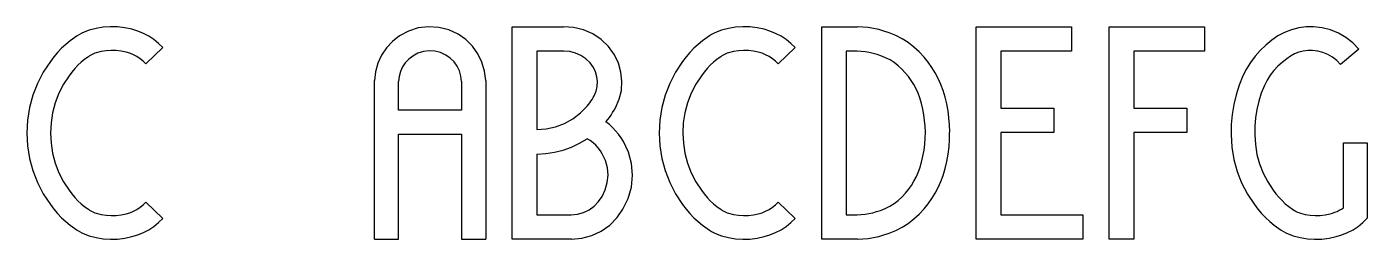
# Model space of a CAD drawing. Header units: metres. Extents: x 5 to 108, y 0 to 4.
# Drawn here: x 5 to 30.2, y 0.5 to 4.5 of the extents above; entities that cross this region are included whole.
import ezdxf

# ---------------------------------------------------------------- set-up
doc = ezdxf.new("R2010")
doc.units = ezdxf.units.M

msp = doc.modelspace()

# ---------------------------------------------------------------- linework, layer by layer
at = {"layer": 'MCD_Layer_0'}
for p, q in [((5.902986, 4.300771), (5.815237, 4.23733)), ((5.944796, 4.32863), (5.902986, 4.300771)), ((5.98796, 4.354339), (5.944796, 4.32863)), ((6.032368, 4.377834), (5.98796, 4.354339)), ((6.077908, 4.399055), (6.032368, 4.377834)), ((6.124461, 4.417947), (6.077908, 4.399055)), ((6.17191, 4.434462), (6.124461, 4.417947)), ((6.303136, 4.468805), (6.17191, 4.434462)), ((6.437, 4.490715), (6.303136, 4.468805)), ((6.572327, 4.5), (6.437, 4.490715)), ((6.70793, 4.496578), (6.572327, 4.5)), ((6.842617, 4.48048), (6.70793, 4.496578)), ((6.975206, 4.451847), (6.842617, 4.48048)), ((7.08474, 4.419257), (6.975206, 4.451847)), ((7.190559, 4.376104), (7.08474, 4.419257)), ((7.291647, 4.322802), (7.190559, 4.376104)), ((7.387034, 4.259864), (7.291647, 4.322802)), ((12.004097, 4.327781), (11.87267, 4.22537)), ((12.174581, 4.418738), (12.004097, 4.327781)), ((12.358881, 4.476805), (12.174581, 4.418738)), ((12.550714, 4.5), (12.358881, 4.476805)), ((12.743542, 4.487534), (12.550714, 4.5)), ((12.930792, 4.439832), (12.743542, 4.487534)), ((13.106081, 4.35852), (12.930792, 4.439832)), ((13.250468, 4.257349), (13.106081, 4.35852)), ((14.126329, 0.5), (14.126329, 4.5)), ((14.126329, 4.5), (15.08633, 4.5)), ((15.276975, 4.48706), (15.08633, 4.5)), ((15.4625, 4.441307), (15.276975, 4.48706)), ((15.637302, 4.364124), (15.4625, 4.441307)), ((15.7961, 4.257842), (15.637302, 4.364124)), ((17.788981, 4.300771), (17.701232, 4.23733)), ((17.830791, 4.32863), (17.788981, 4.300771)), ((17.873955, 4.354339), (17.830791, 4.32863)), ((17.918364, 4.377834), (17.873955, 4.354339)), ((17.963903, 4.399055), (17.918364, 4.377834)), ((18.010456, 4.417947), (17.963903, 4.399055)), ((18.057905, 4.434462), (18.010456, 4.417947)), ((18.189131, 4.468805), (18.057905, 4.434462)), ((18.322995, 4.490715), (18.189131, 4.468805)), ((18.458322, 4.5), (18.322995, 4.490715)), ((18.593925, 4.496578), (18.458322, 4.5)), ((18.728612, 4.48048), (18.593925, 4.496578)), ((18.861201, 4.451847), (18.728612, 4.48048)), ((18.970735, 4.419257), (18.861201, 4.451847)), ((19.076554, 4.376104), (18.970735, 4.419257)), ((19.177642, 4.322802), (19.076554, 4.376104)), ((19.273029, 4.259864), (19.177642, 4.322802)), ((19.9431, 0.5), (19.9431, 4.5)), ((19.9431, 4.5), (20.617499, 4.5)), ((20.718185, 4.495254), (20.617499, 4.5)), ((20.818438, 4.484796), (20.718185, 4.495254)), ((20.917936, 4.468661), (20.818438, 4.484796)), ((21.016357, 4.446901), (20.917936, 4.468661)), ((21.113383, 4.419585), (21.016357, 4.446901)), ((21.208701, 4.386803), (21.113383, 4.419585)), ((21.334574, 4.336044), (21.208701, 4.386803)), ((21.455338, 4.274107), (21.334574, 4.336044)), ((22.849501, 0.5), (22.849501, 4.5)), ((22.849501, 4.5), (24.641501, 4.5)), ((24.641501, 4.5), (24.641501, 4.040005)), ((25.349501, 0.5), (25.349501, 4.5)), ((25.349501, 4.5), (27.141501, 4.5)), ((27.141501, 4.5), (27.141501, 4.040005)), ((28.519021, 4.327099), (28.404233, 4.245754)), ((28.64282, 4.393937), (28.519021, 4.327099)), ((28.773806, 4.445282), (28.64282, 4.393937)), ((28.910047, 4.480377), (28.773806, 4.445282)), ((29.049537, 4.498707), (28.910047, 4.480377)), ((29.190221, 4.5), (29.049537, 4.498707)), ((29.351232, 4.48099), (29.190221, 4.5)), ((29.508138, 4.440171), (29.351232, 4.48099)), ((29.658001, 4.378308), (29.508138, 4.440171)), ((29.798012, 4.296559), (29.658001, 4.378308)), ((29.925548, 4.196456), (29.798012, 4.296559)), ((5.652118, 4.095037), (5.577354, 4.016711)), ((5.731511, 4.168667), (5.652118, 4.095037)), ((5.815237, 4.23733), (5.731511, 4.168667)), ((6.396653, 4.034338), (6.305215, 4.010599)), ((6.489908, 4.049428), (6.396653, 4.034338)), ((6.584166, 4.055736), (6.489908, 4.049428)), ((6.678601, 4.053207), (6.584166, 4.055736)), ((6.772386, 4.041863), (6.678601, 4.053207)), ((6.8647, 4.021805), (6.772386, 4.041863)), ((7.557105, 4.107581), (7.236791, 3.799242)), ((7.475804, 4.187893), (7.387034, 4.259864)), ((7.557105, 4.107581), (7.475804, 4.187893)), ((11.759156, 4.103404), (11.666431, 3.964972)), ((11.87267, 4.22537), (11.759156, 4.103404)), ((12.454646, 4.033704), (12.350183, 4.000695)), ((12.563399, 4.046921), (12.454646, 4.033704)), ((12.672728, 4.039896), (12.563399, 4.046921)), ((12.778895, 4.012868), (12.672728, 4.039896)), ((13.375848, 4.1334), (13.250468, 4.257349)), ((13.478668, 3.990183), (13.375848, 4.1334)), ((15.095131, 4.040005), (14.58633, 4.040005)), ((14.58633, 4.040005), (14.58633, 2.564003)), ((15.206067, 4.032564), (15.095131, 4.040005)), ((15.314027, 4.005977), (15.206067, 4.032564)), ((15.934099, 4.125671), (15.7961, 4.257842)), ((16.047131, 3.971603), (15.934099, 4.125671)), ((17.538113, 4.095037), (17.463349, 4.016711)), ((17.617506, 4.168667), (17.538113, 4.095037)), ((17.701232, 4.23733), (17.617506, 4.168667)), ((18.282648, 4.034338), (18.19121, 4.010599)), ((18.375903, 4.049428), (18.282648, 4.034338)), ((18.470161, 4.055736), (18.375903, 4.049428)), ((18.564596, 4.053207), (18.470161, 4.055736)), ((18.658381, 4.041863), (18.564596, 4.053207)), ((18.750695, 4.021805), (18.658381, 4.041863)), ((19.4431, 4.107581), (19.122786, 3.799242)), ((19.361799, 4.187893), (19.273029, 4.259864)), ((19.4431, 4.107581), (19.361799, 4.187893)), ((20.6075, 4.040005), (20.403099, 4.040005)), ((20.403099, 4.040005), (20.403099, 0.960003)), ((20.683911, 4.036289), (20.6075, 4.040005)), ((20.759982, 4.028196), (20.683911, 4.036289)), ((21.570004, 4.201497), (21.455338, 4.274107)), ((21.677631, 4.118812), (21.570004, 4.201497)), ((21.777336, 4.026728), (21.677631, 4.118812)), ((24.641501, 4.040005), (23.3095, 4.040005)), ((23.3095, 4.040005), (23.3095, 2.968002)), ((27.141501, 4.040005), (25.8095, 4.040005)), ((25.8095, 4.040005), (25.8095, 2.968002)), ((28.186215, 4.054325), (28.089833, 3.94574)), ((28.291256, 4.154559), (28.186215, 4.054325)), ((28.404233, 4.245754), (28.291256, 4.154559)), ((28.994689, 4.042708), (28.910912, 4.021157)), ((29.080462, 4.053938), (28.994689, 4.042708)), ((29.166964, 4.054682), (29.080462, 4.053938)), ((29.267722, 4.043014), (29.166964, 4.054682)), ((29.365926, 4.017638), (29.267722, 4.043014)), ((30.038219, 4.079875), (29.697549, 3.7923)), ((30.038219, 4.079875), (29.925548, 4.196456)), ((5.442798, 3.847153), (5.310369, 3.646609)), ((5.507494, 3.933981), (5.442798, 3.847153)), ((5.577354, 4.016711), (5.507494, 3.933981)), ((6.022881, 3.833257), (5.960553, 3.775229)), ((6.088786, 3.887187), (6.022881, 3.833257)), ((6.158001, 3.936798), (6.088786, 3.887187)), ((6.18091, 3.952093), (6.158001, 3.936798)), ((6.204548, 3.966233), (6.18091, 3.952093)), ((6.228859, 3.979184), (6.204548, 3.966233)), ((6.253781, 3.990914), (6.228859, 3.979184)), ((6.279254, 4.001394), (6.253781, 3.990914)), ((6.305215, 4.010599), (6.279254, 4.001394)), ((6.935116, 4.001209), (6.8647, 4.021805)), ((7.003075, 3.973565), (6.935116, 4.001209)), ((7.067872, 3.939156), (7.003075, 3.973565)), ((7.128837, 3.898341), (7.067872, 3.939156)), ((7.185338, 3.851542), (7.128837, 3.898341)), ((7.236791, 3.799242), (7.185338, 3.851542)), ((11.596845, 3.813583), (11.552159, 3.65307)), ((11.666431, 3.964972), (11.596845, 3.813583)), ((12.114638, 3.821821), (12.062051, 3.743318)), ((12.179026, 3.890975), (12.114638, 3.821821)), ((12.25358, 3.949024), (12.179026, 3.890975)), ((12.350183, 4.000695), (12.25358, 3.949024)), ((12.878274, 3.966761), (12.778895, 4.012868)), ((12.960187, 3.909371), (12.878274, 3.966761)), ((13.031299, 3.83904), (12.960187, 3.909371)), ((13.089591, 3.757767), (13.031299, 3.83904)), ((13.556018, 3.831752), (13.478668, 3.990183)), ((13.605708, 3.662595), (13.556018, 3.831752)), ((15.415732, 3.961051), (15.314027, 4.005977)), ((15.508092, 3.89915), (15.415732, 3.961051)), ((15.588304, 3.822154), (15.508092, 3.89915)), ((15.653931, 3.732403), (15.588304, 3.822154)), ((16.121698, 3.815056), (16.047131, 3.971603)), ((16.16882, 3.648183), (16.121698, 3.815056)), ((17.328793, 3.847153), (17.196364, 3.646609)), ((17.393489, 3.933981), (17.328793, 3.847153)), ((17.463349, 4.016711), (17.393489, 3.933981)), ((17.908876, 3.833257), (17.846548, 3.775229)), ((17.974782, 3.887187), (17.908876, 3.833257)), ((18.043996, 3.936798), (17.974782, 3.887187)), ((18.066905, 3.952093), (18.043996, 3.936798)), ((18.090543, 3.966233), (18.066905, 3.952093)), ((18.114854, 3.979184), (18.090543, 3.966233)), ((18.139776, 3.990914), (18.114854, 3.979184)), ((18.165249, 4.001394), (18.139776, 3.990914)), ((18.19121, 4.010599), (18.165249, 4.001394)), ((18.821111, 4.001209), (18.750695, 4.021805)), ((18.88907, 3.973565), (18.821111, 4.001209)), ((18.953867, 3.939156), (18.88907, 3.973565)), ((19.014832, 3.898341), (18.953867, 3.939156)), ((19.071333, 3.851542), (19.014832, 3.898341)), ((19.122786, 3.799242), (19.071333, 3.851542)), ((20.835463, 4.015753), (20.759982, 4.028196)), ((20.910107, 3.999001), (20.835463, 4.015753)), ((20.983667, 3.977995), (20.910107, 3.999001)), ((21.055901, 3.952805), (20.983667, 3.977995)), ((21.143142, 3.917562), (21.055901, 3.952805)), ((21.226843, 3.874582), (21.143142, 3.917562)), ((21.306318, 3.824216), (21.226843, 3.874582)), ((21.380919, 3.766877), (21.306318, 3.824216)), ((21.868302, 3.926003), (21.777336, 4.026728)), ((21.945031, 3.833126), (21.868302, 3.926003)), ((22.015234, 3.735223), (21.945031, 3.833126)), ((28.002769, 3.829549), (27.925623, 3.70655)), ((28.089833, 3.94574), (28.002769, 3.829549)), ((28.59723, 3.830352), (28.516807, 3.755208)), ((28.683668, 3.89849), (28.59723, 3.830352)), ((28.754245, 3.948511), (28.683668, 3.89849)), ((28.830367, 3.989602), (28.754245, 3.948511)), ((28.910912, 4.021157), (28.830367, 3.989602)), ((29.459723, 3.979032), (29.365926, 4.017638)), ((29.547338, 3.927927), (29.459723, 3.979032)), ((29.627116, 3.865289), (29.547338, 3.927927)), ((29.697549, 3.7923), (29.627116, 3.865289)), ((5.310369, 3.646609), (5.199995, 3.433132)), ((5.797503, 3.579001), (5.691512, 3.418482)), ((5.847634, 3.647841), (5.797503, 3.579001)), ((5.902058, 3.713339), (5.847634, 3.647841)), ((5.960553, 3.775229), (5.902058, 3.713339)), ((11.552159, 3.65307), (11.533507, 3.4875)), ((11.997288, 3.566425), (11.986756, 3.472526)), ((12.022601, 3.65746), (11.997288, 3.566425)), ((12.062051, 3.743318), (12.022601, 3.65746)), ((13.133407, 3.667859), (13.089591, 3.757767)), ((13.161504, 3.57187), (13.133407, 3.667859)), ((13.173082, 3.472526), (13.161504, 3.57187)), ((13.626329, 3.4875), (13.605708, 3.662595)), ((15.692677, 3.648475), (15.653931, 3.732403)), ((15.71728, 3.55937), (15.692677, 3.648475)), ((15.727088, 3.467453), (15.71728, 3.55937)), ((16.187151, 3.475755), (16.16882, 3.648183)), ((17.196364, 3.646609), (17.08599, 3.433132)), ((17.683498, 3.579001), (17.577507, 3.418482)), ((17.733629, 3.647841), (17.683498, 3.579001)), ((17.788053, 3.713339), (17.733629, 3.647841)), ((17.846548, 3.775229), (17.788053, 3.713339)), ((21.450035, 3.703033), (21.380919, 3.766877)), ((21.5131, 3.633205), (21.450035, 3.703033)), ((21.572105, 3.563169), (21.5131, 3.633205)), ((21.626074, 3.489182), (21.572105, 3.563169)), ((22.078581, 3.632751), (22.015234, 3.735223)), ((22.134777, 3.526189), (22.078581, 3.632751)), ((27.858923, 3.577588), (27.788314, 3.401666)), ((27.925623, 3.70655), (27.858923, 3.577588)), ((28.376223, 3.586067), (28.317052, 3.493259)), ((28.442964, 3.673588), (28.376223, 3.586067)), ((28.516807, 3.755208), (28.442964, 3.673588)), ((5.199995, 3.433132), (5.112923, 3.209137)), ((5.691512, 3.418482), (5.603412, 3.247487)), ((11.533507, 0.5), (11.533507, 3.4875)), ((11.986756, 2.931776), (11.986756, 3.472526)), ((13.173082, 3.472526), (13.173082, 2.931776)), ((13.626329, 3.4875), (13.626329, 0.5)), ((15.667131, 3.199207), (15.701677, 3.284949)), ((15.701677, 3.284949), (15.721841, 3.375163)), ((15.721841, 3.375163), (15.727088, 3.467453)), ((16.136177, 3.133978), (16.176165, 3.302704)), ((16.176165, 3.302704), (16.187151, 3.475755)), ((17.08599, 3.433132), (16.998918, 3.209137)), ((17.577507, 3.418482), (17.489407, 3.247487)), ((21.674742, 3.411605), (21.626074, 3.489182)), ((21.717872, 3.330818), (21.674742, 3.411605)), ((21.755252, 3.247215), (21.717872, 3.330818)), ((22.183559, 3.416036), (22.134777, 3.526189)), ((22.224699, 3.302807), (22.183559, 3.416036)), ((22.262738, 3.175444), (22.224699, 3.302807)), ((27.788314, 3.401666), (27.731102, 3.220943)), ((28.265868, 3.395819), (28.206898, 3.248422)), ((28.317052, 3.493259), (28.265868, 3.395819)), ((5.112923, 3.209137), (5.050141, 2.97716)), ((5.534228, 3.068004), (5.484762, 2.882118)), ((5.603412, 3.247487), (5.534228, 3.068004)), ((15.533932, 3.006004), (15.558607, 3.036421)), ((15.558607, 3.036421), (15.582322, 3.067593)), ((15.582322, 3.067593), (15.605053, 3.099489)), ((15.605053, 3.099489), (15.626779, 3.132077)), ((15.626779, 3.132077), (15.647479, 3.165328)), ((15.647479, 3.165328), (15.667131, 3.199207)), ((16.068331, 2.974403), (16.136177, 3.133978)), ((16.998918, 3.209137), (16.936136, 2.97716)), ((17.420223, 3.068004), (17.370757, 2.882118)), ((17.489407, 3.247487), (17.420223, 3.068004)), ((21.786702, 3.161205), (21.755252, 3.247215)), ((21.817731, 3.056765), (21.786702, 3.161205)), ((21.843384, 2.950876), (21.817731, 3.056765)), ((22.293979, 3.046246), (22.262738, 3.175444)), ((22.318334, 2.915574), (22.293979, 3.046246)), ((27.687609, 3.036437), (27.65808, 2.849189)), ((27.731102, 3.220943), (27.687609, 3.036437)), ((28.159306, 3.096968), (28.123367, 2.942334)), ((28.206898, 3.248422), (28.159306, 3.096968)), ((5.050141, 2.97716), (5.012357, 2.739826)), ((5.484762, 2.882118), (5.455589, 2.691987)), ((13.173082, 2.931776), (11.986756, 2.931776)), ((15.266478, 2.766932), (15.408976, 2.876656)), ((15.408976, 2.876656), (15.533932, 3.006004)), ((15.920035, 2.752304), (15.952432, 2.794833)), ((15.952432, 2.794833), (15.98349, 2.838351)), ((15.98349, 2.838351), (16.013178, 2.882814)), ((16.013178, 2.882814), (16.041467, 2.928179)), ((16.041467, 2.928179), (16.068331, 2.974403)), ((16.936136, 2.97716), (16.898352, 2.739826)), ((17.370757, 2.882118), (17.341584, 2.691987)), ((21.863593, 2.843814), (21.843384, 2.950876)), ((21.878305, 2.73586), (21.863593, 2.843814)), ((22.335736, 2.783796), (22.318334, 2.915574)), ((22.346134, 2.651281), (22.335736, 2.783796)), ((23.3095, 2.968002), (24.3095, 2.968002)), ((24.3095, 2.968002), (24.3095, 2.507999)), ((25.8095, 2.968002), (26.809496, 2.968002)), ((26.809496, 2.968002), (26.809496, 2.507999)), ((27.65808, 2.849189), (27.642682, 2.660252)), ((28.099288, 2.785415), (28.087209, 2.62712)), ((28.123367, 2.942334), (28.099288, 2.785415)), ((5.012357, 2.739826), (5, 2.499821)), ((5.455589, 2.691987), (5.447048, 2.499821)), ((14.58633, 2.564003), (14.765734, 2.576621)), ((14.765734, 2.576621), (14.941375, 2.61529)), ((14.941375, 2.61529), (15.10949, 2.679184)), ((15.10949, 2.679184), (15.266478, 2.766932)), ((15.88633, 2.710804), (15.920035, 2.752304)), ((15.950933, 2.658889), (15.88633, 2.710804)), ((16.011955, 2.602808), (15.950933, 2.658889)), ((16.069127, 2.542808), (16.011955, 2.602808)), ((16.1222, 2.479152), (16.069127, 2.542808)), ((16.898352, 2.739826), (16.885995, 2.499821)), ((17.341584, 2.691987), (17.333043, 2.499821)), ((21.887482, 2.627294), (21.878305, 2.73586)), ((21.8911, 2.518402), (21.887482, 2.627294)), ((22.349501, 2.518402), (22.346134, 2.651281)), ((27.642682, 2.660252), (27.641501, 2.470693)), ((28.087209, 2.62712), (28.0872, 2.468365)), ((5, 2.499821), (5.012427, 2.25995)), ((5.447048, 2.499821), (5.45569, 2.307735)), ((5.45569, 2.307735), (5.484922, 2.117689)), ((11.986756, 0.5), (11.986756, 2.478525)), ((11.986756, 2.478525), (13.173082, 2.478525)), ((13.173082, 2.478525), (13.173082, 0.5)), ((15.239966, 2.233912), (15.3913, 2.306026)), ((15.3913, 2.306026), (15.534731, 2.392803)), ((15.59154, 2.356388), (15.534731, 2.392803)), ((15.645006, 2.31522), (15.59154, 2.356388)), ((15.694731, 2.269604), (15.645006, 2.31522)), ((15.740347, 2.219879), (15.694731, 2.269604)), ((16.170939, 2.41212), (16.1222, 2.479152)), ((16.21513, 2.342007), (16.170939, 2.41212)), ((16.309973, 2.140673), (16.21513, 2.342007)), ((16.885995, 2.499821), (16.898422, 2.25995)), ((17.333043, 2.499821), (17.341686, 2.307735)), ((17.341686, 2.307735), (17.370917, 2.117689)), ((21.866526, 2.174359), (21.880918, 2.288541)), ((21.880918, 2.288541), (21.889118, 2.403334)), ((21.889118, 2.403334), (21.8911, 2.518402)), ((22.337772, 2.237934), (22.346743, 2.376026)), ((22.346743, 2.376026), (22.347901, 2.514404)), ((24.3095, 2.507999), (23.3095, 2.507999)), ((23.3095, 2.507999), (23.3095, 0.960003)), ((26.809496, 2.507999), (25.8095, 2.507999)), ((25.8095, 2.507999), (25.8095, 0.5)), ((27.641501, 2.470693), (27.653046, 2.236095)), ((28.0872, 2.468365), (28.09635, 2.282135)), ((28.09635, 2.282135), (28.125487, 2.097971)), ((29.751424, 1.092107), (29.751424, 2.312561)), ((29.751424, 2.312561), (30.197123, 2.312561)), ((30.197123, 2.312561), (30.197123, 0.894064)), ((5.012427, 2.25995), (5.050252, 2.022755)), ((5.050252, 2.022755), (5.113048, 1.790916)), ((5.484922, 2.117689), (5.534406, 1.931885)), ((14.58633, 2.104004), (14.753783, 2.111895)), ((14.58633, 2.104004), (14.58633, 0.960003)), ((14.753783, 2.111895), (14.919626, 2.136364)), ((14.919626, 2.136364), (15.082222, 2.177171)), ((15.082222, 2.177171), (15.239966, 2.233912)), ((15.781515, 2.166413), (15.740347, 2.219879)), ((15.81793, 2.109604), (15.781515, 2.166413)), ((15.878005, 1.982538), (15.81793, 2.109604)), ((16.367539, 1.925693), (16.309973, 2.140673)), ((16.898422, 2.25995), (16.936247, 2.022755)), ((16.936247, 2.022755), (16.999043, 1.790916)), ((17.370917, 2.117689), (17.420401, 1.931885)), ((21.819348, 1.94916), (21.845982, 2.061121)), ((21.845982, 2.061121), (21.866526, 2.174359)), ((22.296529, 1.964369), (22.321016, 2.100569)), ((22.321016, 2.100569), (22.337772, 2.237934)), ((27.653046, 2.236095), (27.68982, 2.00411)), ((28.125487, 2.097971), (28.174272, 1.918012)), ((5.113048, 1.790916), (5.200104, 1.567055)), ((5.534406, 1.931885), (5.603567, 1.752473)), ((15.914491, 1.846805), (15.878005, 1.982538)), ((15.926221, 1.706744), (15.914491, 1.846805)), ((16.385995, 1.703906), (16.367539, 1.925693)), ((16.999043, 1.790916), (17.086099, 1.567055)), ((17.420401, 1.931885), (17.489562, 1.752473)), ((21.755288, 1.753605), (21.786702, 1.838802)), ((21.786702, 1.838802), (21.819348, 1.94916)), ((22.224699, 1.697201), (22.264389, 1.82977)), ((22.264389, 1.82977), (22.296529, 1.964369)), ((27.68982, 2.00411), (27.751395, 1.777442)), ((27.751395, 1.777442), (27.837052, 1.558736)), ((28.174272, 1.918012), (28.242138, 1.744348)), ((5.200104, 1.567055), (5.310436, 1.353703)), ((5.603567, 1.752473), (5.691606, 1.581531)), ((5.691606, 1.581531), (5.797503, 1.421039)), ((15.874717, 1.431546), (15.91282, 1.566833)), ((15.91282, 1.566833), (15.926221, 1.706744)), ((16.364755, 1.482368), (16.385995, 1.703906)), ((17.086099, 1.567055), (17.196431, 1.353703)), ((17.489562, 1.752473), (17.577601, 1.581531)), ((17.577601, 1.581531), (17.683498, 1.421039)), ((21.575972, 1.438869), (21.628484, 1.512949)), ((21.628484, 1.512949), (21.676008, 1.590325)), ((21.676008, 1.590325), (21.718337, 1.670659)), ((21.718337, 1.670659), (21.755288, 1.753605)), ((22.134776, 1.473819), (22.183558, 1.583972)), ((22.183558, 1.583972), (22.224699, 1.697201)), ((27.837052, 1.558736), (27.945792, 1.350541)), ((28.242138, 1.744348), (28.328298, 1.578994)), ((28.328298, 1.578994), (28.43175, 1.423873)), ((5.310436, 1.353703), (5.442798, 1.153271)), ((5.797503, 1.421039), (5.847634, 1.3522)), ((5.847634, 1.3522), (5.902058, 1.286701)), ((5.902058, 1.286701), (5.960553, 1.224812)), ((15.747799, 1.207336), (15.813129, 1.305206)), ((15.813129, 1.305206), (15.874717, 1.431546)), ((16.20713, 1.068001), (16.304494, 1.268127)), ((16.304494, 1.268127), (16.364755, 1.482368)), ((17.196431, 1.353703), (17.328793, 1.153271)), ((17.683498, 1.421039), (17.733629, 1.3522)), ((17.733629, 1.3522), (17.788053, 1.286701)), ((17.788053, 1.286701), (17.846548, 1.224812)), ((21.381841, 1.232222), (21.45334, 1.297229)), ((21.45334, 1.297229), (21.5187, 1.368404)), ((21.5187, 1.368404), (21.575972, 1.438869)), ((21.94503, 1.166882), (22.015232, 1.264785)), ((22.015232, 1.264785), (22.078579, 1.367257)), ((22.078579, 1.367257), (22.134776, 1.473819)), ((27.945792, 1.350541), (28.076348, 1.155285)), ((28.43175, 1.423873), (28.482196, 1.354894)), ((28.482196, 1.354894), (28.536904, 1.289246)), ((28.536904, 1.289246), (28.595655, 1.227189)), ((5.442798, 1.153271), (5.507405, 1.06631)), ((5.507405, 1.06631), (5.577216, 0.983469)), ((5.960553, 1.224812), (6.022881, 1.166784)), ((6.022881, 1.166784), (6.088786, 1.112854)), ((6.088786, 1.112854), (6.158001, 1.063242)), ((6.158001, 1.063242), (6.180866, 1.047922)), ((6.180866, 1.047922), (6.204482, 1.03379)), ((6.204482, 1.03379), (6.22879, 1.020882)), ((6.22879, 1.020882), (6.253725, 1.009232)), ((6.253725, 1.009232), (6.279222, 0.998871)), ((6.935116, 0.998831), (7.003075, 1.026476)), ((7.003075, 1.026476), (7.067872, 1.060884)), ((7.067872, 1.060884), (7.128837, 1.101699)), ((7.128837, 1.101699), (7.185338, 1.148499)), ((7.185338, 1.148499), (7.236791, 1.200798)), ((7.236791, 1.200798), (7.557105, 0.892847)), ((15.464863, 1.002486), (15.570877, 1.053552)), ((15.570877, 1.053552), (15.66619, 1.12256)), ((15.66619, 1.12256), (15.747799, 1.207336)), ((16.095789, 0.906561), (16.20713, 1.068001)), ((17.328793, 1.153271), (17.3934, 1.06631)), ((17.3934, 1.06631), (17.463211, 0.983469)), ((17.846548, 1.224812), (17.908876, 1.166784)), ((17.908876, 1.166784), (17.974782, 1.112854)), ((17.974782, 1.112854), (18.043996, 1.063242)), ((18.043996, 1.063242), (18.066861, 1.047922)), ((18.066861, 1.047922), (18.090477, 1.03379)), ((18.090477, 1.03379), (18.114785, 1.020882)), ((18.114785, 1.020882), (18.13972, 1.009232)), ((18.13972, 1.009232), (18.165217, 0.998871)), ((18.821111, 0.998831), (18.88907, 1.026476)), ((18.88907, 1.026476), (18.953867, 1.060884)), ((18.953867, 1.060884), (19.014832, 1.101699)), ((19.014832, 1.101699), (19.071333, 1.148499)), ((19.071333, 1.148499), (19.122786, 1.200798)), ((19.122786, 1.200798), (19.4431, 0.892847)), ((20.90381, 0.999036), (20.975891, 1.019278)), ((20.975891, 1.019278), (21.0467, 1.043602)), ((21.0467, 1.043602), (21.13653, 1.079219)), ((21.13653, 1.079219), (21.222791, 1.122773)), ((21.222791, 1.122773), (21.304783, 1.173913)), ((21.304783, 1.173913), (21.381841, 1.232222)), ((21.777336, 0.973279), (21.868302, 1.074005)), ((21.868302, 1.074005), (21.94503, 1.166882)), ((28.076348, 1.155285), (28.141012, 1.067937)), ((28.141012, 1.067937), (28.21096, 0.984761)), ((28.595655, 1.227189), (28.658214, 1.168973)), ((28.658214, 1.168973), (28.72433, 1.114832)), ((28.72433, 1.114832), (28.793739, 1.064981)), ((28.793739, 1.064981), (28.81663, 1.049658)), ((28.81663, 1.049658), (28.840265, 1.035511)), ((28.840265, 1.035511), (28.864584, 1.022573)), ((28.864584, 1.022573), (28.889525, 1.01088)), ((28.889525, 1.01088), (28.915023, 1.000459)), ((29.589963, 1.006826), (29.632226, 1.024368)), ((29.632226, 1.024368), (29.673327, 1.044481)), ((29.673327, 1.044481), (29.71311, 1.067089)), ((29.71311, 1.067089), (29.751424, 1.092107)), ((5.577216, 0.983469), (5.651969, 0.905059)), ((5.651969, 0.905059), (5.731383, 0.831373)), ((5.731383, 0.831373), (5.81516, 0.762688)), ((5.81516, 0.762688), (5.902986, 0.699262)), ((6.279222, 0.998871), (6.305215, 0.989825)), ((6.305215, 0.989825), (6.396625, 0.965938)), ((6.396625, 0.965938), (6.489873, 0.950732)), ((6.489873, 0.950732), (6.584136, 0.944342)), ((6.584136, 0.944342), (6.678582, 0.946823)), ((6.678582, 0.946823), (6.77238, 0.958155)), ((6.77238, 0.958155), (6.8647, 0.978236)), ((6.8647, 0.978236), (6.935116, 0.998831)), ((7.387201, 0.740317), (7.475918, 0.812388)), ((7.475918, 0.812388), (7.557105, 0.892847)), ((14.58633, 0.960003), (15.234329, 0.960003)), ((15.234329, 0.960003), (15.351489, 0.970972)), ((15.351489, 0.970972), (15.464863, 1.002486)), ((15.798069, 0.653527), (15.958031, 0.766981)), ((15.958031, 0.766981), (16.095789, 0.906561)), ((17.463211, 0.983469), (17.537964, 0.905059)), ((17.537964, 0.905059), (17.617378, 0.831373)), ((17.617378, 0.831373), (17.701155, 0.762688)), ((17.701155, 0.762688), (17.788981, 0.699262)), ((18.165217, 0.998871), (18.19121, 0.989825)), ((18.19121, 0.989825), (18.28262, 0.965938)), ((18.28262, 0.965938), (18.375868, 0.950732)), ((18.375868, 0.950732), (18.470131, 0.944342)), ((18.470131, 0.944342), (18.564577, 0.946823)), ((18.564577, 0.946823), (18.658375, 0.958155)), ((18.658375, 0.958155), (18.750695, 0.978236)), ((18.750695, 0.978236), (18.821111, 0.998831)), ((19.273196, 0.740317), (19.361913, 0.812388)), ((19.361913, 0.812388), (19.4431, 0.892847)), ((20.403099, 0.960003), (20.6075, 0.960003)), ((20.6075, 0.960003), (20.682293, 0.963393)), ((20.682293, 0.963393), (20.756771, 0.971048)), ((20.756771, 0.971048), (20.83069, 0.982942)), ((20.83069, 0.982942), (20.90381, 0.999036)), ((21.455338, 0.725901), (21.570004, 0.79851)), ((21.570004, 0.79851), (21.677631, 0.881196)), ((21.677631, 0.881196), (21.777336, 0.973279)), ((23.3095, 0.960003), (24.849501, 0.960003)), ((24.849501, 0.960003), (24.849501, 0.5)), ((28.21096, 0.984761), (28.285923, 0.906075)), ((28.285923, 0.906075), (28.365615, 0.832181)), ((28.365615, 0.832181), (28.44973, 0.763364)), ((28.44973, 0.763364), (28.537944, 0.699887)), ((28.915023, 1.000459), (28.941016, 0.991339)), ((28.941016, 0.991339), (29.032772, 0.967387)), ((29.032772, 0.967387), (29.12637, 0.95214)), ((29.12637, 0.95214), (29.220984, 0.945732)), ((29.220984, 0.945732), (29.315783, 0.94822)), ((29.315783, 0.94822), (29.409931, 0.959581)), ((29.409931, 0.959581), (29.5026, 0.979715)), ((29.5026, 0.979715), (29.5467, 0.991923)), ((29.5467, 0.991923), (29.589963, 1.006826)), ((30.026608, 0.74099), (30.115649, 0.813312)), ((30.115649, 0.813312), (30.197123, 0.894064)), ((5.902986, 0.699262), (5.944851, 0.671549)), ((5.944851, 0.671549), (5.988044, 0.645955)), ((5.988044, 0.645955), (6.032458, 0.622544)), ((6.032458, 0.622544), (6.077983, 0.601373)), ((6.077983, 0.601373), (6.124505, 0.582495)), ((6.124505, 0.582495), (6.17191, 0.565958)), ((6.17191, 0.565958), (6.303102, 0.531385)), ((6.303102, 0.531385), (6.436969, 0.509333)), ((6.436969, 0.509333), (6.572318, 0.5)), ((6.707945, 0.503468), (6.84264, 0.519706)), ((6.84264, 0.519706), (6.975206, 0.548569)), ((6.975206, 0.548569), (7.084812, 0.580993)), ((7.084812, 0.580993), (7.190693, 0.624054)), ((7.190693, 0.624054), (7.291817, 0.677335)), ((7.291817, 0.677335), (7.387201, 0.740317)), ((15.23633, 0.5), (15.431617, 0.517964)), ((15.431617, 0.517964), (15.620791, 0.569667)), ((15.620791, 0.569667), (15.798069, 0.653527)), ((17.788981, 0.699262), (17.830846, 0.671549)), ((17.830846, 0.671549), (17.874039, 0.645955)), ((17.874039, 0.645955), (17.918453, 0.622544)), ((17.918453, 0.622544), (17.963978, 0.601373)), ((17.963978, 0.601373), (18.0105, 0.582495)), ((18.0105, 0.582495), (18.057905, 0.565958)), ((18.057905, 0.565958), (18.189097, 0.531385)), ((18.189097, 0.531385), (18.322964, 0.509333)), ((18.322964, 0.509333), (18.458313, 0.5)), ((18.59394, 0.503468), (18.728636, 0.519706)), ((18.728636, 0.519706), (18.861201, 0.548569)), ((18.861201, 0.548569), (18.970807, 0.580993)), ((18.970807, 0.580993), (19.076688, 0.624054)), ((19.076688, 0.624054), (19.177812, 0.677335)), ((19.177812, 0.677335), (19.273196, 0.740317)), ((20.617499, 0.5), (20.718185, 0.504749)), ((20.718185, 0.504749), (20.818438, 0.515209)), ((20.818438, 0.515209), (20.917936, 0.531346)), ((20.917936, 0.531346), (21.016356, 0.553107)), ((21.016356, 0.553107), (21.113382, 0.580423)), ((21.113382, 0.580423), (21.208701, 0.613205)), ((21.208701, 0.613205), (21.334574, 0.663963)), ((21.334574, 0.663963), (21.455338, 0.725901)), ((28.537944, 0.699887), (28.579938, 0.67209)), ((28.579938, 0.67209), (28.623263, 0.646418)), ((28.623263, 0.646418), (28.667813, 0.622935)), ((28.667813, 0.622935), (28.713477, 0.601699)), ((28.713477, 0.601699), (28.760142, 0.582764)), ((28.760142, 0.582764), (28.807692, 0.566176)), ((28.807692, 0.566176), (28.939218, 0.531488)), ((28.939218, 0.531488), (29.073431, 0.509364)), ((29.073431, 0.509364), (29.209131, 0.5)), ((29.34511, 0.50348), (29.480154, 0.519773)), ((29.480154, 0.519773), (29.613059, 0.548734)), ((29.613059, 0.548734), (29.72308, 0.581204)), ((29.72308, 0.581204), (29.829361, 0.624367)), ((29.829361, 0.624367), (29.930867, 0.677803)), ((29.930867, 0.677803), (30.026608, 0.74099)), ((6.572318, 0.5), (6.707945, 0.503468)), ((11.533507, 0.5), (11.986756, 0.5)), ((13.173082, 0.5), (13.626329, 0.5)), ((15.23633, 0.5), (14.126329, 0.5)), ((18.458313, 0.5), (18.59394, 0.503468)), ((20.617499, 0.5), (19.9431, 0.5)), ((24.849501, 0.5), (22.849501, 0.5)), ((25.8095, 0.5), (25.349501, 0.5)), ((29.209131, 0.5), (29.34511, 0.50348))]:
    msp.add_line(p, q, dxfattribs=at)

doc.saveas('drawing.dxf')
